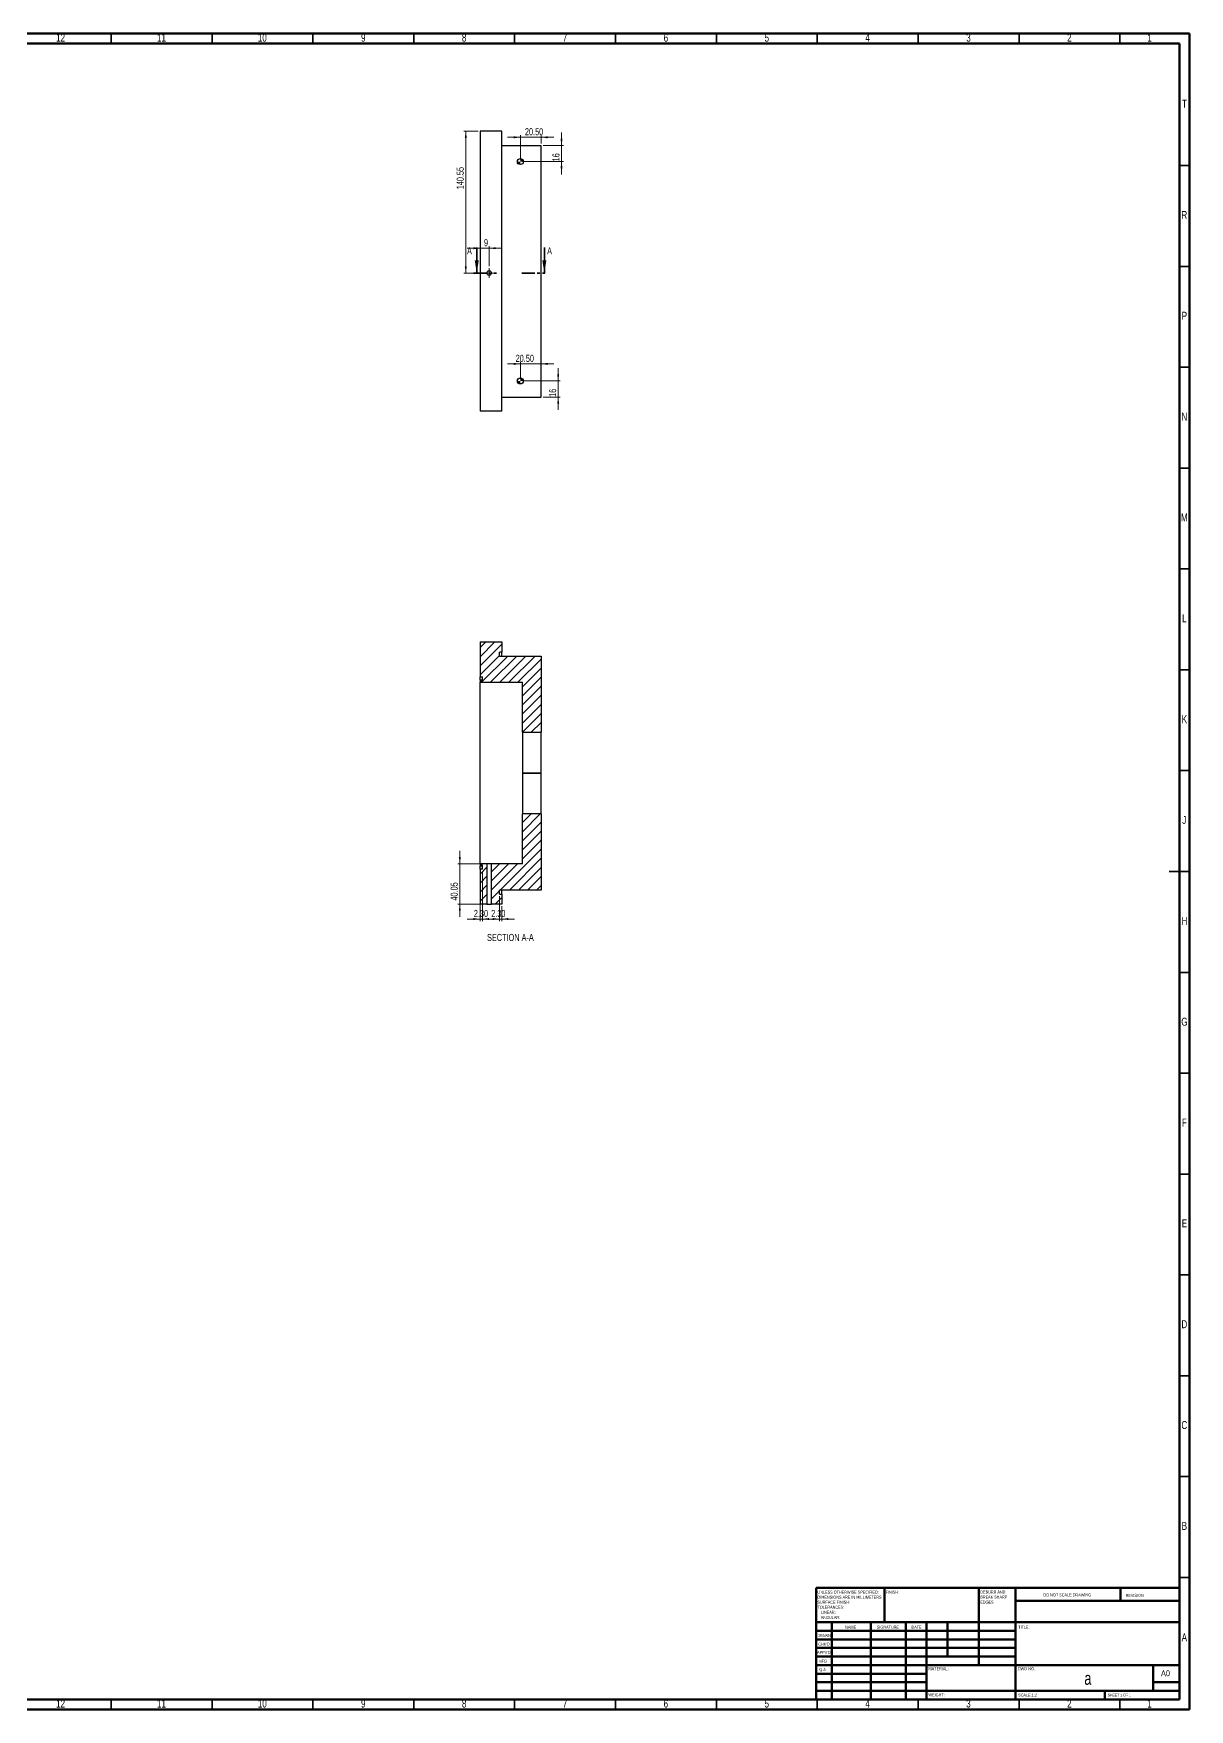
# Model space of a CAD drawing. Header units: millimetres. Extents: x 15 to 1184, y 5 to 836.
# Drawn here: x 611 to 1184, y 5 to 836 of the extents above; entities that cross this region are included whole.
import ezdxf

# ---------------------------------------------------------------- set-up
doc = ezdxf.new("R2010")
doc.units = ezdxf.units.MM
doc.linetypes.add('PHANTOM', pattern=[12.7, 6.35, -1.27, 1.27, -1.27, 1.27, -1.27])
doc.styles.add('SLDTEXTSTYLE0', font='TXT', dxfattribs={"width": 0.75})
doc.styles.add('SLDTEXTSTYLE1', font='TXT', dxfattribs={"width": 0.686449})
doc.styles.add('SLDTEXTSTYLE2', font='TXT', dxfattribs={"width": 0.6875})
doc.dimstyles.new('SLDDIMSTYLE0', dxfattribs={"dimtxt": 3.5, "dimasz": 3.302, "dimexe": 0, "dimexo": 0.0625, "dimgap": 0.875, "dimtad": 1, "dimlfac": 2, "dimrnd": 1e-09, "dimzin": 12, "dimdsep": 46, "dimtxsty": 'SLDTEXTSTYLE0', "dimsah": 1, "dimcen": 0.09, "dimadec": 0, "dimazin": 3, "dimtfac": 1, "dimtofl": 0, "dimtmove": 0, "dimatfit": 3, "dimfxl": 0, "dimfrac": 2, "dimtolj": 1, "dimtzin": 12, "dimarcsym": 0})
doc.dimstyles.new('SLDDIMSTYLE3', dxfattribs={"dimtxt": 3.5, "dimasz": 3.302, "dimexe": 0, "dimexo": 0.0625, "dimgap": 0.875, "dimtad": 1, "dimlfac": 2, "dimrnd": 1e-09, "dimzin": 12, "dimdsep": 46, "dimtxsty": 'SLDTEXTSTYLE0', "dimsah": 1, "dimcen": 0.09, "dimadec": 0, "dimazin": 3, "dimtfac": 1, "dimtmove": 0, "dimatfit": 0, "dimfxl": 0, "dimfrac": 2, "dimtolj": 1, "dimtzin": 12, "dimarcsym": 0})
doc.dimstyles.new('SLDDIMSTYLE6', dxfattribs={"dimtxt": 3.5, "dimasz": 3.302, "dimexe": 0, "dimexo": 0.0625, "dimgap": 0.875, "dimtad": 1, "dimlfac": 2, "dimrnd": 1e-09, "dimzin": 4, "dimdsep": 46, "dimtxsty": 'SLDTEXTSTYLE0', "dimsah": 1, "dimcen": 0.09, "dimadec": 0, "dimazin": 1, "dimtfac": 1, "dimtmove": 0, "dimatfit": 0, "dimfxl": 0, "dimfrac": 2, "dimtolj": 1, "dimtzin": 12, "dimarcsym": 0})

# ---------------------------------------------------------------- blocks, each defined once
blk = doc.blocks.new('SW_NOTE_0')
at = {"color": 0, "linetype": 'Continuous', "lineweight": 0, "char_height": 1.5, "attachment_point": 1, "style": 'SLDTEXTSTYLE0'}
for s, insert in [('UNLESS OTHERWISE SPECIFIED:', (0, 1.93)), ('TOLERANCES:', (0, -5.57)), ('SURFACE FINISH:', (0, -3.07)), ('DIMENSIONS ARE IN MILLIMETERS', (0, -0.57)), ('LINEAR:', (1.69, -8.07)), ('ANGULAR:', (1.69, -10.57))]:
    blk.add_mtext(s, dxfattribs=dict(at, insert=insert))
blk = doc.blocks.new('SW_NOTE_1')
at = {"color": 0, "linetype": 'Continuous', "lineweight": 0, "char_height": 1.5, "attachment_point": 1, "style": 'SLDTEXTSTYLE0'}
for s, insert in [('DEBURR AND', (0, 1.93)), ('BREAK SHARP', (0, -0.57)), ('EDGES', (0, -3.07))]:
    blk.add_mtext(s, dxfattribs=dict(at, insert=insert))
blk = doc.blocks.new('_D_19')
at = {"color": 7, "linetype": 'Continuous', "lineweight": 18}
for p, q in [((832.34, 729.54), (825.99, 729.54)), ((836.84, 729.54), (832.34, 729.54)), ((836.84, 720.62), (836.84, 730.54)), ((836.84, 729.54), (843.19, 729.54))]:
    blk.add_line(p, q, dxfattribs=at)
for points in [[(832.34, 729.54), (829.04, 730.05), (829.04, 729.03)], [(836.84, 729.54), (840.14, 729.03), (840.14, 730.05)]]:
    blk.add_solid(points, dxfattribs=at)
at = {"color": 7, "linetype": 'Continuous', "lineweight": 18, "insert": (834.28, 734.05), "char_height": 3.5, "attachment_point": 1, "style": 'SLDTEXTSTYLE0'}
blk.add_mtext('9', dxfattribs=at)
blk = doc.blocks.new('_D_20')
at = {"color": 7, "linetype": 'Continuous', "lineweight": 18}
for p, q in [((831.34, 787.52), (824.28, 787.52)), ((825.28, 717.25), (825.28, 787.52)), ((833.46, 717.25), (824.28, 717.25))]:
    blk.add_line(p, q, dxfattribs=at)
for points in [[(825.28, 787.52), (824.77, 784.22), (825.79, 784.22)], [(825.28, 717.25), (825.79, 720.55), (824.77, 720.55)]]:
    blk.add_solid(points, dxfattribs=at)
at = {"color": 7, "linetype": 'Continuous', "lineweight": 18, "insert": (820.77, 758.75), "char_height": 3.5, "attachment_point": 1, "rotation": 90, "style": 'SLDTEXTSTYLE0'}
blk.add_mtext('140.55', dxfattribs=at)
blk = doc.blocks.new('_D_21')
at = {"color": 7, "linetype": 'Continuous', "lineweight": 18}
for p, q in [((852.34, 784.54), (845.99, 784.54)), ((852.34, 773.52), (852.34, 785.54)), ((852.34, 784.54), (862.59, 784.54)), ((862.59, 781.52), (862.59, 785.54)), ((862.59, 784.54), (868.94, 784.54))]:
    blk.add_line(p, q, dxfattribs=at)
for points in [[(852.34, 784.54), (849.04, 785.05), (849.04, 784.04)], [(862.59, 784.54), (865.89, 784.04), (865.89, 785.05)]]:
    blk.add_solid(points, dxfattribs=at)
at = {"color": 7, "linetype": 'Continuous', "lineweight": 18, "insert": (854.58, 789.06), "char_height": 3.5, "attachment_point": 1, "style": 'SLDTEXTSTYLE0'}
blk.add_mtext('20.50', dxfattribs=at)
blk = doc.blocks.new('_D_22')
at = {"color": 7, "linetype": 'Continuous', "lineweight": 18}
for p, q in [((872.73, 780.52), (872.73, 786.87)), ((863.59, 780.52), (873.73, 780.52)), ((872.73, 772.52), (872.73, 780.52)), ((853.34, 772.52), (873.73, 772.52)), ((872.73, 772.52), (872.73, 766.17))]:
    blk.add_line(p, q, dxfattribs=at)
for points in [[(872.73, 780.52), (873.24, 783.82), (872.22, 783.82)], [(872.73, 772.52), (872.22, 769.22), (873.24, 769.22)]]:
    blk.add_solid(points, dxfattribs=at)
at = {"color": 7, "linetype": 'Continuous', "lineweight": 18, "insert": (868.22, 772.62), "char_height": 3.5, "attachment_point": 1, "rotation": 90, "style": 'SLDTEXTSTYLE0'}
blk.add_mtext('16', dxfattribs=at)
blk = doc.blocks.new('_D_23')
at = {"color": 7, "linetype": 'Continuous', "lineweight": 18}
for p, q in [((871.07, 663.75), (871.07, 670.1)), ((853.34, 663.75), (872.07, 663.75)), ((871.07, 663.75), (871.07, 655.75)), ((863.59, 655.75), (872.07, 655.75)), ((871.07, 655.75), (871.07, 649.4))]:
    blk.add_line(p, q, dxfattribs=at)
for points in [[(871.07, 663.75), (871.58, 667.05), (870.56, 667.05)], [(871.07, 655.75), (870.56, 652.45), (871.58, 652.45)]]:
    blk.add_solid(points, dxfattribs=at)
at = {"color": 7, "linetype": 'Continuous', "lineweight": 18, "insert": (866.56, 655.82), "char_height": 3.5, "attachment_point": 1, "rotation": 90, "style": 'SLDTEXTSTYLE0'}
blk.add_mtext('16', dxfattribs=at)
blk = doc.blocks.new('_D_24')
at = {"color": 7, "linetype": 'Continuous', "lineweight": 18}
for p, q in [((852.34, 664.75), (852.34, 673.19)), ((852.34, 672.19), (845.99, 672.19)), ((852.34, 672.19), (862.59, 672.19)), ((862.59, 672.19), (868.94, 672.19))]:
    blk.add_line(p, q, dxfattribs=at)
for points in [[(852.34, 672.19), (849.04, 672.7), (849.04, 671.68)], [(862.59, 672.19), (865.89, 671.68), (865.89, 672.7)]]:
    blk.add_solid(points, dxfattribs=at)
at = {"color": 7, "linetype": 'Continuous', "lineweight": 18, "insert": (849.99, 676.7), "char_height": 3.5, "attachment_point": 1, "style": 'SLDTEXTSTYLE0'}
blk.add_mtext('20.50', dxfattribs=at)
blk = doc.blocks.new('SW_CENTERMARKSYMBOL_1')
at = {"color": 0, "linetype": 'Continuous', "lineweight": 0}
for p, q in [((-1.25, 0), (-2.375, 0)), ((0, 0), (-1.25, 0)), ((0, 1.25), (0, 2.375)), ((0, 0), (0, 1.25)), ((0, 0), (0, -1.25)), ((0, 0), (1.25, 0)), ((1.25, 0), (2.375, 0)), ((0, -1.25), (0, -2.375))]:
    blk.add_line(p, q, dxfattribs=at)
blk = doc.blocks.new('SW_DOWELSYMBOL_10')
at = {"linetype": 'Continuous', "lineweight": 0}
h = blk.add_hatch(color=0, dxfattribs=at)
edge = h.paths.add_edge_path(flags=0)
edge.add_arc((0, 0), 1.5, 180, 270)
edge.add_line((0, -1.5), (0, 0))
edge.add_line((0, 0), (-1.5, 0))
h = blk.add_hatch(color=0, dxfattribs=at)
edge = h.paths.add_edge_path(flags=0)
edge.add_arc((0, 0), 1.5, 0, 90)
edge.add_line((0, 1.5), (0, 0))
edge.add_line((0, 0), (1.5, 0))
at = {"color": 0, "linetype": 'Continuous', "lineweight": 0}
blk.add_circle((0, 0), 1.5, dxfattribs=at)
blk = doc.blocks.new('SW_DOWELSYMBOL_11')
at = {"linetype": 'Continuous', "lineweight": 0}
h = blk.add_hatch(color=0, dxfattribs=at)
edge = h.paths.add_edge_path(flags=0)
edge.add_arc((0, 0), 1.5, 180, 270)
edge.add_line((0, -1.5), (0, 0))
edge.add_line((0, 0), (-1.5, 0))
h = blk.add_hatch(color=0, dxfattribs=at)
edge = h.paths.add_edge_path(flags=0)
edge.add_arc((0, 0), 1.5, 0, 90)
edge.add_line((0, 1.5), (0, 0))
edge.add_line((0, 0), (1.5, 0))
at = {"color": 0, "linetype": 'Continuous', "lineweight": 0}
blk.add_circle((0, 0), 1.5, dxfattribs=at)
blk = doc.blocks.new('_D_25')
at = {"color": 7, "linetype": 'Continuous', "lineweight": 18}
for p, q in [((834.71, 424.34), (821.32, 424.34)), ((822.32, 424.34), (822.32, 430.69)), ((822.32, 424.34), (822.32, 404.32)), ((834.71, 404.32), (821.32, 404.32)), ((822.32, 404.32), (822.32, 397.97))]:
    blk.add_line(p, q, dxfattribs=at)
for points in [[(822.32, 424.34), (822.82, 427.64), (821.81, 427.64)], [(822.32, 404.32), (821.81, 401.02), (822.82, 401.02)]]:
    blk.add_solid(points, dxfattribs=at)
at = {"color": 7, "linetype": 'Continuous', "lineweight": 18, "insert": (817.8, 406.07), "char_height": 3.5, "attachment_point": 1, "rotation": 90, "style": 'SLDTEXTSTYLE0'}
blk.add_mtext('40.05', dxfattribs=at)
blk = doc.blocks.new('_D_26')
at = {"color": 7, "linetype": 'Continuous', "lineweight": 18}
for p, q in [((841.94, 408.32), (841.94, 395.93)), ((843.09, 403.32), (843.09, 395.93)), ((841.94, 396.93), (835.59, 396.93)), ((841.94, 396.93), (843.09, 396.93)), ((843.09, 396.93), (849.44, 396.93))]:
    blk.add_line(p, q, dxfattribs=at)
for points in [[(841.94, 396.93), (838.64, 397.44), (838.64, 396.43)], [(843.09, 396.93), (846.39, 396.43), (846.39, 397.44)]]:
    blk.add_solid(points, dxfattribs=at)
at = {"color": 7, "linetype": 'Continuous', "lineweight": 18, "insert": (837.88, 401.45), "char_height": 3.5, "attachment_point": 1, "style": 'SLDTEXTSTYLE0'}
blk.add_mtext('2.30', dxfattribs=at)
blk = doc.blocks.new('_D_27')
at = {"color": 7, "linetype": 'Continuous', "lineweight": 18}
for p, q in [((832.34, 420.34), (832.34, 395.93)), ((833.49, 420.34), (833.49, 395.93)), ((832.34, 396.93), (825.99, 396.93)), ((833.49, 396.93), (832.34, 396.93)), ((833.49, 396.93), (838.32, 396.93))]:
    blk.add_line(p, q, dxfattribs=at)
for points in [[(832.34, 396.93), (829.04, 397.44), (829.04, 396.43)], [(833.49, 396.93), (836.79, 396.43), (836.79, 397.44)]]:
    blk.add_solid(points, dxfattribs=at)
at = {"color": 7, "linetype": 'Continuous', "lineweight": 18, "insert": (829.27, 401.45), "char_height": 3.5, "attachment_point": 1, "style": 'SLDTEXTSTYLE0'}
blk.add_mtext('2.30', dxfattribs=at)

msp = doc.modelspace()

# ---------------------------------------------------------------- hatches: boundary and pattern name
at = {"linetype": 'Continuous', "lineweight": 18}
h = msp.add_hatch(dxfattribs=at)
h.set_pattern_fill('ANSI31', style=0)
h.paths.add_polyline_path([(862.5892, 527.3187), (841.9392, 527.3187), (841.9392, 529.3187), (843.0892, 529.3187), (843.0892, 534.3187), (832.3392, 534.3187), (832.3392, 517.0604), (833.4892, 517.0604), (833.4892, 515.0502), (832.3392, 515.0502), (832.3392, 514.2962), (853.3392, 514.2962), (853.3392, 489.5287), (862.5892, 489.5287)], flags=0)
h = msp.add_hatch(dxfattribs=at)
h.set_pattern_fill('ANSI31', style=0)
h.paths.add_polyline_path([(843.0892, 409.3187), (841.9392, 409.3187), (841.9392, 411.3187), (862.5892, 411.3187), (862.5892, 449.1087), (853.3392, 449.1087), (853.3392, 424.3412), (837.9642, 424.3412), (837.9642, 404.3187), (843.0892, 404.3187)], flags=0)
h = msp.add_hatch(dxfattribs=at)
h.set_pattern_fill('ANSI31', style=0)
h.paths.add_polyline_path([(835.7142, 404.3187), (835.7142, 424.3412), (832.3392, 424.3412), (832.3392, 423.5871), (833.4892, 423.5871), (833.4892, 421.5769), (832.3392, 421.5769), (832.3392, 404.3187)], flags=0)

# ---------------------------------------------------------------- linework, layer by layer
at = {"color": 7, "linetype": 'Continuous', "lineweight": 70}
for p, q in [((15, 836), (1184, 836)), ((20, 831), (1179, 831)), ((1179, 831), (1179, 10)), ((1184, 836), (1184, 5)), ((1179, 10), (20, 10)), ((1184, 5), (15, 5))]:
    msp.add_line(p, q, dxfattribs=at)
at = {"color": 7, "linetype": 'Continuous', "lineweight": 35}
for p, q in [((649.5, 831), (649.5, 836)), ((699.5, 831), (699.5, 836)), ((749.5, 831), (749.5, 836)), ((799.5, 831), (799.5, 836)), ((849.5, 831), (849.5, 836)), ((899.5, 831), (899.5, 836)), ((949.5, 831), (949.5, 836)), ((999.5, 831), (999.5, 836)), ((1049.5, 831), (1049.5, 836)), ((1099.5, 831), (1099.5, 836)), ((1149.5, 831), (1149.5, 836)), ((1179, 770.5), (1184, 770.5)), ((830.7092, 729.948), (830.7092, 717.248)), ((864.2192, 729.948), (864.2192, 717.248)), ((1179, 720.5), (1184, 720.5)), ((1179, 670.5), (1184, 670.5)), ((1179, 620.5), (1184, 620.5)), ((1179, 570.5), (1184, 570.5)), ((1179, 520.5), (1184, 520.5)), ((1179, 470.5), (1184, 470.5)), ((1184, 420.5), (1174, 420.5)), ((1179, 420.5), (1184, 420.5)), ((1179, 370.5), (1184, 370.5)), ((1179, 320.5), (1184, 320.5)), ((1179, 270.5), (1184, 270.5)), ((1179, 220.5), (1184, 220.5)), ((1179, 170.5), (1184, 170.5)), ((1179, 120.5), (1184, 120.5)), ((1179, 70.5), (1184, 70.5)), ((649.5, 10), (649.5, 5)), ((699.5, 10), (699.5, 5)), ((749.5, 10), (749.5, 5)), ((799.5, 10), (799.5, 5)), ((849.5, 10), (849.5, 5)), ((899.5, 10), (899.5, 5)), ((949.5, 10), (949.5, 5)), ((999.5, 10), (999.5, 5)), ((1049.5, 10), (1049.5, 5)), ((1099.5, 10), (1099.5, 5)), ((1149.5, 10), (1149.5, 5))]:
    msp.add_line(p, q, dxfattribs=at)
at = {"color": 7, "linetype": 'Continuous', "lineweight": 25}
for p, q in [((843.0892, 787.523), (832.3392, 787.523)), ((832.3392, 787.523), (832.3392, 648.748)), ((843.0892, 648.748), (843.0892, 787.523)), ((843.0892, 780.523), (862.5892, 780.523)), ((862.5892, 655.748), (862.5892, 780.523)), ((843.0892, 648.748), (832.3392, 648.748)), ((843.0892, 655.748), (862.5892, 655.748)), ((832.3392, 534.3187), (832.3392, 517.0604)), ((832.3392, 534.3187), (843.0892, 534.3187)), ((843.0892, 534.3187), (843.0892, 529.3187)), ((841.9392, 527.3187), (841.9392, 529.3187)), ((843.0892, 529.3187), (841.9392, 529.3187)), ((841.9392, 527.3187), (862.5892, 527.3187)), ((843.0892, 527.3187), (843.0892, 529.3187)), ((862.5892, 527.3187), (862.5892, 489.5287)), ((832.3392, 517.0604), (833.4892, 517.0604)), ((832.3392, 515.2937), (832.3392, 517.0604)), ((833.4892, 515.2937), (832.3392, 515.2937)), ((832.3392, 515.2937), (832.3392, 515.0502)), ((833.4892, 515.0502), (833.4892, 517.0604)), ((832.3392, 515.0502), (833.4892, 515.0502)), ((832.3392, 515.0502), (832.3392, 514.2962)), ((832.3392, 424.3412), (832.3392, 514.2962)), ((832.3392, 514.2962), (853.3392, 514.2962)), ((853.3392, 489.5287), (853.3392, 514.2962)), ((853.3392, 489.5287), (862.5892, 489.5287)), ((853.3392, 489.5287), (853.3392, 469.3237)), ((862.5892, 469.3237), (862.5892, 489.5287)), ((853.3392, 469.3237), (862.5892, 469.3237)), ((853.3392, 469.3237), (853.3392, 469.3187)), ((862.5892, 469.3187), (853.3392, 469.3187)), ((853.3392, 469.3187), (853.3392, 449.1087)), ((862.5892, 469.3237), (862.5892, 469.3187)), ((862.5892, 449.1087), (862.5892, 469.3187)), ((862.5892, 449.1087), (853.3392, 449.1087)), ((853.3392, 424.3412), (853.3392, 449.1087)), ((862.5892, 449.1087), (862.5892, 411.3187)), ((835.7142, 424.3412), (832.3392, 424.3412)), ((832.3392, 424.3412), (832.3392, 423.5871)), ((835.7142, 424.3412), (835.7142, 404.3187)), ((837.9642, 404.3187), (837.9642, 424.3412)), ((853.3392, 424.3412), (837.9642, 424.3412)), ((833.4892, 423.5871), (832.3392, 423.5871)), ((832.3392, 423.5871), (832.3392, 423.3437)), ((832.3392, 423.3437), (833.4892, 423.3437)), ((832.3392, 421.5769), (832.3392, 423.3437)), ((833.4892, 421.5769), (832.3392, 421.5769)), ((832.3392, 421.5769), (832.3392, 404.3187)), ((833.4892, 421.5769), (833.4892, 423.5871)), ((862.5892, 411.3187), (841.9392, 411.3187)), ((841.9392, 409.3187), (841.9392, 411.3187)), ((841.9392, 409.3187), (843.0892, 409.3187)), ((843.0892, 409.3187), (843.0892, 411.3187)), ((843.0892, 409.3187), (843.0892, 404.3187)), ((835.7142, 404.3187), (832.3392, 404.3187)), ((835.7142, 404.3187), (837.9642, 404.3187)), ((843.0892, 404.3187), (837.9642, 404.3187))]:
    msp.add_line(p, q, dxfattribs=at)
at = {"color": 7, "linetype": 'PHANTOM', "lineweight": 35}
for p, q in [((829.1217, 717.248), (841.8281, 717.248)), ((853.1067, 717.248), (865.8067, 717.248))]:
    msp.add_line(p, q, dxfattribs=at)
at = {"color": 7, "linetype": 'Continuous', "lineweight": 50}
for p, q in [((999, 65.25), (1179, 65.25)), ((999, 65.25), (999, 10)), ((1032.8, 48.25), (1032.8, 65.25)), ((1079.6, 65.25), (1079.6, 27)), ((1097.8, 65.25), (1097.8, 10)), ((1179, 58.875), (1097.8, 58.875)), ((1149.8, 58.875), (1149.8, 65.25)), ((1179, 48.25), (999, 48.25)), ((1097.8, 44), (999, 44)), ((1006.8, 48.25), (1006.8, 10)), ((1025.991, 48.25), (1025.991, 10)), ((1043.3989, 48.25), (1043.3989, 10)), ((1053.6, 10), (1053.6, 48.25)), ((1064, 31.25), (1064, 48.25)), ((1097.8, 39.75), (999, 39.75)), ((1097.8, 35.5), (999, 35.5)), ((1097.8, 31.25), (999, 31.25)), ((1053.6, 27), (999, 27)), ((1053.6, 27), (1179, 27)), ((1166, 14.25), (1166, 27)), ((1053.6, 22.7499), (999, 22.7499)), ((1053.6, 18.5), (999, 18.5)), ((1179, 18.5), (1166, 18.5)), ((999, 14.25), (1179, 14.25)), ((1142, 10), (1142, 14.25))]:
    msp.add_line(p, q, dxfattribs=at)
at = {"color": 7, "linetype": 'Continuous', "lineweight": 25}
for centre, radius in [((852.3392, 772.523), 1.5), ((836.8392, 717.248), 1.125), ((852.3392, 663.748), 1.5)]:
    msp.add_circle(centre, radius, dxfattribs=at)
msp.add_open_spline([(837.9642, 424.3412), (837.9642, 424.3334), (837.957, 424.3259), (837.9285, 424.3116), (837.9071, 424.3046), (837.8508, 424.2916), (837.8164, 424.2856), (837.735, 424.2745), (837.6876, 424.2694), (837.5838, 424.2603), (837.5272, 424.2563), (837.4044, 424.2494), (837.3387, 424.2465), (837.1354, 424.2396), (836.9874, 424.2372), (836.764, 424.2372), (836.6907, 424.2378), (836.5467, 424.2401), (836.4751, 424.2419), (836.3388, 424.2465), (836.2741, 424.2494), (836.1518, 424.2563), (836.094, 424.2603), (835.9386, 424.2739), (835.8551, 424.2853), (835.7435, 424.3111), (835.7142, 424.3258), (835.7142, 424.3412)], degree=3, knots=[0, 0, 0, 0, 0.0625, 0.0625, 0.125, 0.125, 0.1875, 0.1875, 0.25, 0.25, 0.3125, 0.3125, 0.375, 0.375, 0.5, 0.5, 0.5625, 0.5625, 0.625, 0.625, 0.6875, 0.6875, 0.75, 0.75, 0.875, 0.875, 1, 1, 1, 1], dxfattribs=at)
at = {"color": 7, "linetype": 'Continuous', "lineweight": 35}
for points in [[(830.7092, 717.248), (831.7252, 723.598), (829.6932, 723.598)], [(864.2192, 717.248), (865.2352, 723.598), (863.2032, 723.598)]]:
    msp.add_solid(points, dxfattribs=at)

# ---------------------------------------------------------------- block references
at = {"color": 7, "linetype": 'Continuous', "lineweight": 0}
for name, p in [('SW_DOWELSYMBOL_11', (852.3392, 772.523)), ('SW_CENTERMARKSYMBOL_1', (836.8392, 717.248)), ('SW_DOWELSYMBOL_10', (852.3392, 663.748)), ('SW_NOTE_0', (999.5937, 61.9874)), ('SW_NOTE_1', (1080.3092, 62.0695))]:
    msp.add_blockref(name, p, dxfattribs=at)

# ---------------------------------------------------------------- texts
for s, insert, char_height, attachment_point, style in [('12', (624.4201, 835.9205), 3.96875, 2, 'SLDTEXTSTYLE0'), ('11', (674.4201, 835.9205), 3.96875, 2, 'SLDTEXTSTYLE0'), ('10', (724.4201, 835.9205), 3.96875, 2, 'SLDTEXTSTYLE0'), ('9', (774.46, 835.9205), 3.9688, 2, 'SLDTEXTSTYLE0'), ('8', (824.46, 835.9205), 3.9688, 2, 'SLDTEXTSTYLE0'), ('7', (874.46, 835.9205), 3.9688, 2, 'SLDTEXTSTYLE0'), ('6', (924.46, 835.9205), 3.9688, 2, 'SLDTEXTSTYLE0'), ('5', (974.46, 835.9205), 3.9688, 2, 'SLDTEXTSTYLE0'), ('4', (1024.46, 835.9205), 3.9688, 2, 'SLDTEXTSTYLE0'), ('3', (1074.46, 835.9205), 3.9688, 2, 'SLDTEXTSTYLE0'), ('2', (1124.46, 835.9205), 3.9688, 2, 'SLDTEXTSTYLE0'), ('1', (1164.21, 835.9205), 3.9688, 2, 'SLDTEXTSTYLE0'), ('T', (1181.5501, 803.1705), 3.9688, 2, 'SLDTEXTSTYLE0'), ('R', (1181.4444, 748.0166), 3.9688, 2, 'SLDTEXTSTYLE0'), ('P', (1181.4848, 698.0166), 3.9688, 2, 'SLDTEXTSTYLE0'), ('N', (1181.4637, 648.0166), 3.9688, 2, 'SLDTEXTSTYLE0'), ('M', (1181.4237, 598.0166), 3.9688, 2, 'SLDTEXTSTYLE0'), ('L', (1181.4545, 548.0166), 3.9688, 2, 'SLDTEXTSTYLE0'), ('K', (1181.4885, 498.0166), 3.9688, 2, 'SLDTEXTSTYLE0'), ('J', (1181.4031, 448.0166), 3.9688, 2, 'SLDTEXTSTYLE0'), ('H', (1181.4904, 398.0166), 3.9688, 2, 'SLDTEXTSTYLE0'), ('SECTION A-A', (847.3901, 389.5547), 3.5, 2, 'SLDTEXTSTYLE0'), ('G', (1181.4867, 348.0166), 3.9688, 2, 'SLDTEXTSTYLE0'), ('F', (1181.4577, 298.0166), 3.9688, 2, 'SLDTEXTSTYLE0'), ('E', (1181.5078, 248.0166), 3.9688, 2, 'SLDTEXTSTYLE0'), ('D', (1181.4527, 198.0166), 3.9688, 2, 'SLDTEXTSTYLE0'), ('C', (1181.4587, 148.0166), 3.9688, 2, 'SLDTEXTSTYLE0'), ('B', (1181.4706, 98.0166), 3.9688, 2, 'SLDTEXTSTYLE0'), ('FINISH:', (1033.3713, 63.9193), 1.5, 1, 'SLDTEXTSTYLE0'), ('DO NOT SCALE DRAWING', (1111.6146, 62.533), 1.5, 1, 'SLDTEXTSTYLE0'), ('REVISION', (1152.3276, 62.3349), 1.5, 1, 'SLDTEXTSTYLE0'), ('DRAWN', (999.6434, 42.3848), 1.5, 1, 'SLDTEXTSTYLE1'), ('NAME', (1013.3222, 46.5015), 1.5, 1, 'SLDTEXTSTYLE0'), ('SIGNATURE', (1029.0336, 46.5618), 1.5, 1, 'SLDTEXTSTYLE0'), ('DATE', (1046.2147, 46.5762), 1.5, 1, 'SLDTEXTSTYLE0'), ('TITLE:', (1099.0902, 46.5762), 1.5, 1, 'SLDTEXTSTYLE0'), ('A', (1181.4637, 42.7666), 3.9688, 2, 'SLDTEXTSTYLE0'), ("APPV'D", (999.4017, 34.0659), 1.5, 1, 'SLDTEXTSTYLE0'), ("CHK'D", (999.9392, 38.1619), 1.5, 1, 'SLDTEXTSTYLE0'), ('MFG', (1000.124, 29.7158), 1.5, 1, 'SLDTEXTSTYLE0'), ('Q.A', (1000.509, 25.5047), 1.5, 1, 'SLDTEXTSTYLE0'), ('MATERIAL:', (1054.6459, 25.9861), 1.5, 1, 'SLDTEXTSTYLE0'), ('DWG NO.', (1098.953, 25.9861), 1.5, 1, 'SLDTEXTSTYLE0'), ('a', (1133.6564, 23.6069), 6.35, 2, 'SLDTEXTSTYLE0'), ('A0', (1169.8712, 24.4064), 2.91042, 1, 'SLDTEXTSTYLE0'), ('12', (624.4201, 9.9205), 3.96875, 2, 'SLDTEXTSTYLE0'), ('11', (674.4201, 9.9205), 3.96875, 2, 'SLDTEXTSTYLE0'), ('10', (724.4201, 9.9205), 3.96875, 2, 'SLDTEXTSTYLE0'), ('9', (774.46, 9.9205), 3.9688, 2, 'SLDTEXTSTYLE0'), ('8', (824.46, 9.9205), 3.9688, 2, 'SLDTEXTSTYLE0'), ('7', (874.46, 9.9205), 3.9688, 2, 'SLDTEXTSTYLE0'), ('6', (924.46, 9.9205), 3.9688, 2, 'SLDTEXTSTYLE0'), ('5', (974.46, 9.9205), 3.9688, 2, 'SLDTEXTSTYLE0'), ('4', (1024.46, 9.9205), 3.9688, 2, 'SLDTEXTSTYLE0'), ('WEIGHT:', (1054.6178, 12.9493), 1.4986, 1, 'SLDTEXTSTYLE0'), ('3', (1074.46, 9.9205), 3.9688, 2, 'SLDTEXTSTYLE0'), ('SCALE:1:2', (1099.074, 12.9001), 1.5, 1, 'SLDTEXTSTYLE0'), ('2', (1124.46, 9.9205), 3.9688, 2, 'SLDTEXTSTYLE0'), ('SHEET 1 OF 1', (1143.4783, 12.9001), 1.5, 1, 'SLDTEXTSTYLE2'), ('1', (1164.21, 9.9205), 3.9688, 2, 'SLDTEXTSTYLE0')]:
    msp.add_mtext(s, dxfattribs=dict(at, insert=insert, char_height=char_height, attachment_point=attachment_point, style=style))
at = {"color": 7, "linetype": 'Continuous', "char_height": 3.5, "attachment_point": 1, "style": 'SLDTEXTSTYLE0'}
for insert in [(825.8866, 729.948), (865.5971, 729.948)]:
    msp.add_mtext('A', dxfattribs=dict(at, insert=insert))

# ---------------------------------------------------------------- dimensions: what is measured, and where the dimension line sits
at = {"color": 7, "linetype": 'Continuous', "lineweight": 18}
for base, p1, p2, dimstyle, picture, middle in [((825.28, 787.523), (834.4642, 717.248), (832.3392, 787.523), 'SLDDIMSTYLE0', '_D_20', (825.28, 765.8615)), ((872.7321, 780.523), (852.3392, 772.523), (862.5892, 780.523), 'SLDDIMSTYLE3', '_D_22', (872.7321, 775.2025)), ((871.0694, 655.748), (852.3392, 663.748), (862.5892, 655.748), 'SLDDIMSTYLE3', '_D_23', (871.0694, 658.4084)), ((822.31579, 404.31869), (835.71422, 424.3412), (835.71422, 404.31869), 'SLDDIMSTYLE3', '_D_25', (822.31579, 411.8842))]:
    dim = msp.add_linear_dim(base=base, p1=p1, p2=p2, angle=90, dimstyle=dimstyle, dxfattribs=at)
    dim.commit()
    dim.dimension.update_dxf_attribs({"geometry": picture, "text_midpoint": middle, "dimtype": 160})
for base, p1, p2, dimstyle, picture, middle in [((832.3392, 729.5394), (836.8392, 719.623), (832.3392, 787.523), 'SLDDIMSTYLE3', '_D_19', (835.5734, 729.5394)), ((862.5892, 784.5434), (852.3392, 772.523), (862.5892, 780.523), 'SLDDIMSTYLE6', '_D_21', (860.402, 784.5434)), ((862.5892, 672.1892), (852.3392, 663.748), (862.5892, 655.748), 'SLDDIMSTYLE6', '_D_24', (855.8045, 672.1892)), ((832.3392, 396.9336), (833.4892, 421.3437), (832.3392, 421.3437), 'SLDDIMSTYLE6', '_D_27', (833.7983, 396.9336)), ((843.0892, 396.9336), (841.9392, 409.3187), (843.0892, 404.3187), 'SLDDIMSTYLE6', '_D_26', (842.405, 396.9336))]:
    dim = msp.add_linear_dim(base=base, p1=p1, p2=p2, dimstyle=dimstyle, dxfattribs=at)
    dim.commit()
    dim.dimension.update_dxf_attribs({"geometry": picture, "text_midpoint": middle, "dimtype": 160})

doc.saveas('drawing.dxf')
